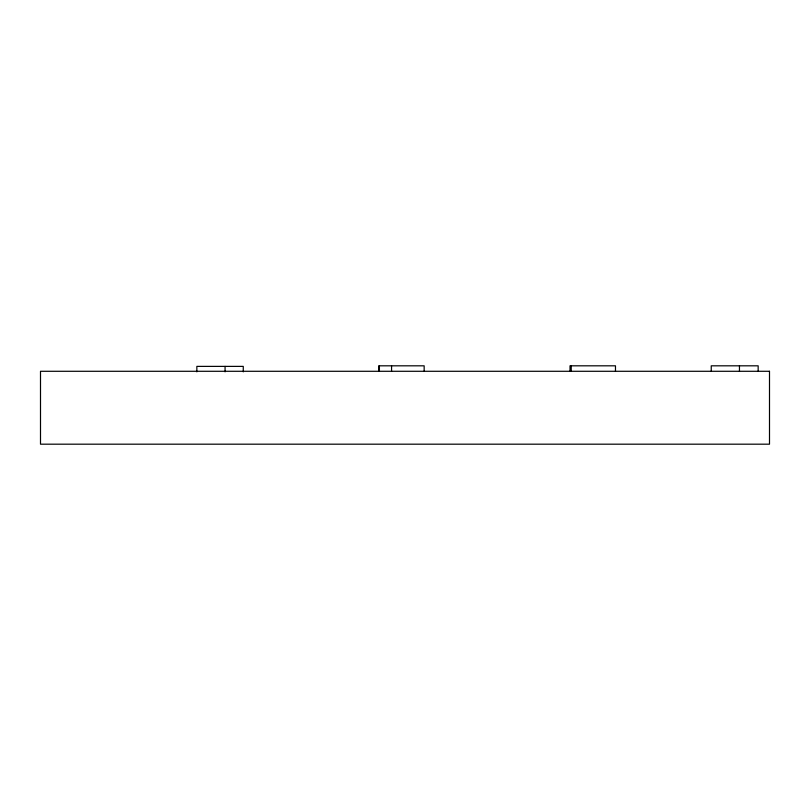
<?xml version="1.0" encoding="UTF-8"?>
<svg xmlns="http://www.w3.org/2000/svg" width="810" height="810" viewBox="0 0 810 810"><rect width="100%" height="100%" fill="white"/><g stroke="black" fill="none" stroke-linecap="round" stroke-linejoin="round"><path stroke-width="1.21" d="M758.16 371.284L758.16 365.816L711.241 365.816L711.241 371.284M739.459 365.816L739.459 371.284M615.478 371.284L615.478 365.816L570.017 365.816L570.017 371.284M571.232 365.816L571.232 371.284M424.156 371.284L424.156 365.816L378.685 365.816L378.685 371.284M391.564 365.816L391.564 371.284M379.414 365.816L379.414 371.284M243.263 371.851L243.263 366.383L196.85 366.383L196.85 371.851M225.069 366.383L225.069 371.851M769.5 371.284L40.5 371.284L40.5 444.184L769.5 444.184L769.5 371.284"/></g></svg>
